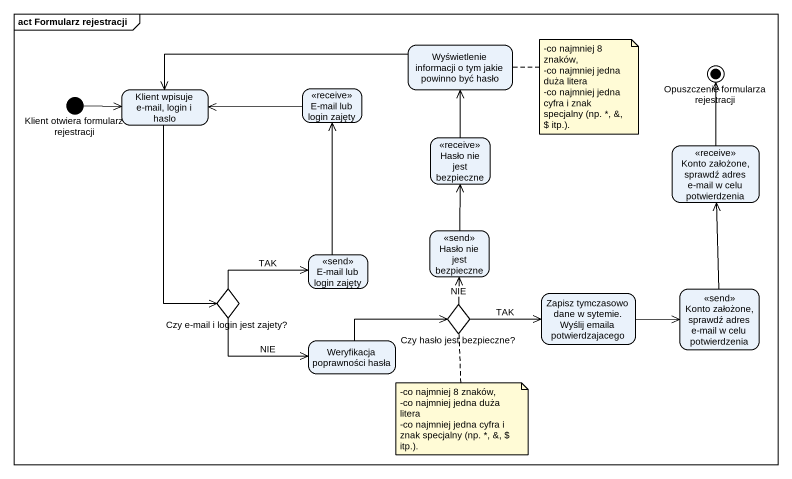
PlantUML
@startuml
mainframe act Formularz rejestracji
hide empty description
state "Wyświetlenie informacji o tym jakie powinno być hasło" as Wyświetlenie_informacji_o
state "Opuszczenie formularza rejestracji" as Opuszczenie_formularza <<end>>
state "Klient otwiera formularz rejestracji" as Klient_otwiera_formularz <<start>>
state "Klient wpisuje e-mail, login i haslo" as Klient_wpisuje_e_mail_login
state "E-mail lub login zajęty" as E_mail_lub_login_zajęty <<receive>>
state "Hasło nie jest bezpieczne" as Hasło_nie_jest_bezpieczne <<receive>>
state "Konto założone, sprawdź adres e-mail w celu potwierdzenia" as Konto_założone_sprawdź <<receive>>
state "Hasło nie jest bezpieczne" as Hasło_nie_jest_bezpieczne_2 <<send>>
state "E-mail lub login zajęty" as E_mail_lub_login_zajęty_2 <<send>>
state "Czy e-mail i login jest zajety?" as Czy_e_mail_i_login_jest <<choice>>
state "Czy hasło jest bezpieczne?" as Czy_hasło_jest_bezpieczne <<choice>>
state "Zapisz tymczasowo dane w sytemie. Wyślij emaila potwierdzajacego" as Zapisz_tymczasowo_dane_w
state "Konto założone, sprawdź adres e-mail w celu potwierdzenia" as Konto_założone_sprawdź_2 <<send>>
state "Weryfikacja poprawności hasła" as Weryfikacja_poprawności
Wyświetlenie_informacji_o -left-> Klient_wpisuje_e_mail_login
Klient_otwiera_formularz -right-> Klient_wpisuje_e_mail_login
Klient_wpisuje_e_mail_login --> Czy_e_mail_i_login_jest
E_mail_lub_login_zajęty -left-> Klient_wpisuje_e_mail_login
Hasło_nie_jest_bezpieczne -up-> Wyświetlenie_informacji_o
Konto_założone_sprawdź -up-> Opuszczenie_formularza
Hasło_nie_jest_bezpieczne_2 -up-> Hasło_nie_jest_bezpieczne
E_mail_lub_login_zajęty_2 -up-> E_mail_lub_login_zajęty
Czy_e_mail_i_login_jest -right-> E_mail_lub_login_zajęty_2 : TAK
Czy_e_mail_i_login_jest -right-> Weryfikacja_poprawności : NIE
Czy_hasło_jest_bezpieczne -up-> Hasło_nie_jest_bezpieczne_2 : NIE
Czy_hasło_jest_bezpieczne -right-> Zapisz_tymczasowo_dane_w : TAK
Zapisz_tymczasowo_dane_w -right-> Konto_założone_sprawdź_2
Konto_założone_sprawdź_2 -up-> Konto_założone_sprawdź
Weryfikacja_poprawności -right-> Czy_hasło_jest_bezpieczne
note right of Wyświetlenie_informacji_o
  -co najmniej 8 znaków,
  -co najmniej jedna duża litera
  -co najmniej jedna cyfra i znak specjalny (np. *, &, $ itp.).
end note
note bottom of Czy_hasło_jest_bezpieczne
  -co najmniej 8 znaków,
  -co najmniej jedna duża litera
  -co najmniej jedna cyfra i znak specjalny (np. *, &, $ itp.).
end note
@enduml
